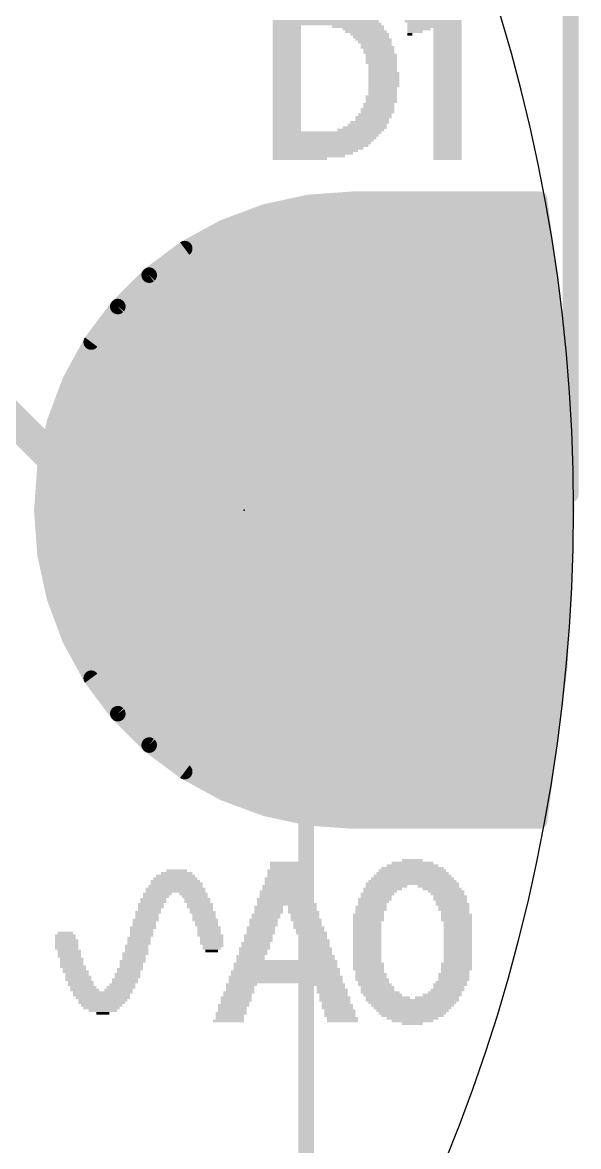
# Model space of a CAD drawing. Extents: x -19.6 to 14, y -19.9 to 18.9.
# Drawn here: x 9.49 to 14.04, y -5.2 to 3.98 of the extents above; entities that cross this region are included whole.
import ezdxf

# ---------------------------------------------------------------- set-up
doc = ezdxf.new("R2010")
doc.units = 0
for name, color, linetype in [('1', 12, 'CONTINUOUS'), ('16', 132, 'CONTINUOUS'), ('17', 110, 'CONTINUOUS'), ('20', 53, 'CONTINUOUS'), ('21', 40, 'CONTINUOUS'), ('23', 53, 'CONTINUOUS'), ('47', 253, 'CONTINUOUS')]:
    doc.layers.add(name, color=color, linetype=linetype)

# ---------------------------------------------------------------- blocks, each defined once
blk = doc.blocks.new('ROUNDP')
at = {"const_width": 0.5}
blk.add_lwpolyline([(0, -0.25, 1), (0, 0.25, 1), (0, -0.25)], format="xyb", dxfattribs=at)
blk = doc.blocks.new('RECT')
blk.add_solid([(-0.5, -0.5), (0.5, -0.5), (-0.5, 0.5), (0.5, 0.5)])

msp = doc.modelspace()

# ---------------------------------------------------------------- linework, layer by layer
at = {"layer": '1'}
for points, const_width in [([(11.8305, 2.5141), (11.4764, 2.4371)], 0.127), ([(12.192, 2.54), (11.8305, 2.5141)], 0.127), ([(13.716, 2.54), (12.192, 2.54)], 0.127), ([(13.8826, 1.2749), (13.716, 2.54)], 0.127), ([(11.4764, 2.4371), (11.1368, 2.3105)], 0.127), ([(11.4118, 2.413), (13.7327, 2.413)], 0.127), ([(11.1368, 2.3105), (10.8188, 2.1368)], 0.127), ([(11.092, 2.286), (13.7494, 2.286)], 0.127), ([(10.8595, 2.159), (13.7662, 2.159)], 0.127), ([(10.8188, 2.1368), (10.5287, 1.9196)], 0.127), ([(10.6788, 2.032), (13.7829, 2.032)], 0.127), ([(10.5287, 1.9196), (10.2724, 1.6633)], 0.127), ([(10.5141, 1.905), (13.7996, 1.905)], 0.127), ([(10.3871, 1.778), (13.8163, 1.778)], 0.127), ([(10.2724, 1.6633), (10.0552, 1.3732)], 0.127), ([(10.2632, 1.651), (13.833, 1.651)], 0.127), ([(10.1681, 1.524), (13.8498, 1.524)], 0.127), ([(10.0552, 1.3732), (9.8815, 1.0552)], 0.127), ([(10.073, 1.397), (13.8665, 1.397)], 0.127), ([(9.9989, 1.27), (13.8828, 1.27)], 0.127), ([(13.9382, 0), (13.8826, 1.2749)], 0.127), ([(10.16, 0), (9.017, 1.143)], 0.254), ([(9.9295, 1.143), (13.8883, 1.143)], 0.127), ([(9.8815, 1.0552), (9.7549, 0.7156)], 0.127), ([(9.8669, 1.016), (13.8939, 1.016)], 0.127), ([(9.8196, 0.889), (13.8994, 0.889)], 0.127), ([(9.7549, 0.7156), (9.6779, 0.3615)], 0.127), ([(9.7722, 0.762), (13.905, 0.762)], 0.127), ([(9.7374, 0.635), (13.9105, 0.635)], 0.127), ([(9.7097, 0.508), (13.916, 0.508)], 0.127), ([(9.6779, 0.3615), (9.652, 0)], 0.127), ([(9.6821, 0.381), (13.9216, 0.381)], 0.127), ([(9.6702, 0.254), (13.9271, 0.254)], 0.127), ([(9.6611, 0.127), (13.9327, 0.127)], 0.127), ([(11.811, 0), (10.16, 0)], 0.254), ([(9.652, 0), (9.6779, -0.3615)], 0.127), ([(9.652, 0), (13.9382, 0)], 0.127), ([(13.8826, -1.2749), (13.9382, 0)], 0.127), ([(9.6611, -0.127), (13.9327, -0.127)], 0.127), ([(9.6702, -0.254), (13.9271, -0.254)], 0.127), ([(9.6779, -0.3615), (9.7549, -0.7156)], 0.127), ([(9.6821, -0.381), (13.9216, -0.381)], 0.127), ([(9.7097, -0.508), (13.916, -0.508)], 0.127), ([(9.7374, -0.635), (13.9105, -0.635)], 0.127), ([(9.7549, -0.7156), (9.8815, -1.0552)], 0.127), ([(9.7722, -0.762), (13.905, -0.762)], 0.127), ([(9.8196, -0.889), (13.8994, -0.889)], 0.127), ([(9.8669, -1.016), (13.8939, -1.016)], 0.127), ([(9.8815, -1.0552), (10.0552, -1.3732)], 0.127), ([(9.9295, -1.143), (13.8883, -1.143)], 0.127), ([(9.9988, -1.27), (13.8828, -1.27)], 0.127), ([(13.716, -2.54), (13.8826, -1.2749)], 0.127), ([(10.0552, -1.3732), (10.2724, -1.6633)], 0.127), ([(10.073, -1.397), (13.8665, -1.397)], 0.127), ([(10.1681, -1.524), (13.8498, -1.524)], 0.127), ([(10.2632, -1.651), (13.833, -1.651)], 0.127), ([(10.2724, -1.6633), (10.5287, -1.9196)], 0.127), ([(10.3871, -1.778), (13.8163, -1.778)], 0.127), ([(10.5141, -1.905), (13.7996, -1.905)], 0.127), ([(10.5287, -1.9196), (10.8188, -2.1368)], 0.127), ([(10.6788, -2.032), (13.7829, -2.032)], 0.127), ([(10.8188, -2.1368), (11.1368, -2.3105)], 0.127), ([(10.8595, -2.159), (13.7662, -2.159)], 0.127), ([(11.092, -2.286), (13.7494, -2.286)], 0.127), ([(11.1368, -2.3105), (11.4764, -2.4371)], 0.127), ([(11.4118, -2.413), (13.7327, -2.413)], 0.127), ([(11.4764, -2.4371), (11.8305, -2.5141)], 0.127), ([(11.8305, -2.5141), (12.192, -2.54)], 0.127), ([(12.192, -2.54), (13.716, -2.54)], 0.127), ([(12.192, -2.54), (13.716, -2.54)], 0.127)]:
    msp.add_lwpolyline(points, dxfattribs=dict(at, const_width=const_width))
for points, const_width in [([(11.8283, 2.5458, 1), (11.8328, 2.4825)], 0.0635), ([(11.8373, 2.4831, 1), (11.8238, 2.5452)], 0.0635), ([(12.192, 2.5718, 1), (12.192, 2.5082)], 0.0635), ([(12.1943, 2.5083, 1), (12.1897, 2.5717)], 0.0635), ([(13.7475, 2.5441, 1), (13.6845, 2.5359)], 0.0635), ([(13.716, 2.5082, 1), (13.716, 2.5718)], 0.0635), ([(11.4697, 2.4681, 1), (11.4831, 2.4061)], 0.0635), ([(11.4875, 2.4074, 1), (11.4653, 2.4669)], 0.0635), ([(11.4118, 2.4448, 1), (11.4118, 2.3813)], 0.0635), ([(13.7327, 2.3813, 1), (13.7327, 2.4448)], 0.0635), ([(11.092, 2.3178, 1), (11.092, 2.2542)], 0.0635), ([(11.1258, 2.3402, 1), (11.1479, 2.2807)], 0.0635), ([(11.1521, 2.2826, 1), (11.1216, 2.3383)], 0.0635), ([(13.7494, 2.2542, 1), (13.7494, 2.3178)], 0.0635), ([(10.8595, 2.1908, 1), (10.8595, 2.1273)], 0.0635), ([(13.7662, 2.1273, 1), (13.7662, 2.1908)], 0.0635), ([(10.8036, 2.1647, 1), (10.834, 2.1089)], 0.0635), ([(10.8378, 2.1114, 1), (10.7997, 2.1622)], 0.0635), ([(10.6788, 2.0638, 1), (10.6788, 2.0002)], 0.0635), ([(13.7829, 2.0002, 1), (13.7829, 2.0638)], 0.0635), ([(10.5141, 1.9367, 1), (10.5141, 1.8733)], 0.0635), ([(10.5096, 1.945, 1), (10.5477, 1.8942)], 0.0635), ([(10.5511, 1.8972, 1), (10.5062, 1.9421)], 0.0635), ([(13.7996, 1.8733, 1), (13.7996, 1.9367)], 0.0635), ([(10.3871, 1.8097, 1), (10.3871, 1.7463)], 0.0635), ([(13.8163, 1.7463, 1), (13.8163, 1.8097)], 0.0635), ([(10.2632, 1.6827, 1), (10.2632, 1.6193)], 0.0635), ([(10.2499, 1.6858, 1), (10.2948, 1.6409)], 0.0635), ([(10.2978, 1.6443, 1), (10.247, 1.6824)], 0.0635), ([(13.833, 1.6193, 1), (13.833, 1.6827)], 0.0635), ([(10.1681, 1.5557, 1), (10.1681, 1.4923)], 0.0635), ([(13.8498, 1.4923, 1), (13.8498, 1.5557)], 0.0635), ([(10.0298, 1.3923, 1), (10.0806, 1.3542)], 0.0635), ([(10.0831, 1.358, 1), (10.0273, 1.3884)], 0.0635), ([(10.073, 1.4287, 1), (10.073, 1.3653)], 0.0635), ([(13.8665, 1.3653, 1), (13.8665, 1.4287)], 0.0635), ([(9.9989, 1.3017, 1), (9.9989, 1.2383)], 0.0635), ([(13.9143, 1.2762, 1), (13.8508, 1.2735)], 0.0635), ([(13.8511, 1.2707, 1), (13.914, 1.279)], 0.0635), ([(13.8828, 1.2383, 1), (13.8828, 1.3017)], 0.0635), ([(9.9295, 1.1747, 1), (9.9295, 1.1113)], 0.0635), ([(13.8883, 1.1113, 1), (13.8883, 1.1747)], 0.0635), ([(9.8537, 1.0704, 1), (9.9094, 1.0399)], 0.0635), ([(9.9113, 1.0441, 1), (9.8518, 1.0662)], 0.0635), ([(9.8669, 1.0477, 1), (9.8669, 0.9843)], 0.0635), ([(13.8939, 0.9843, 1), (13.8939, 1.0477)], 0.0635), ([(9.8196, 0.9207, 1), (9.8196, 0.8573)], 0.0635), ([(13.8994, 0.8573, 1), (13.8994, 0.9207)], 0.0635), ([(9.7251, 0.7267, 1), (9.7846, 0.7045)], 0.0635), ([(9.7859, 0.7089, 1), (9.7239, 0.7223)], 0.0635), ([(9.7722, 0.7937, 1), (9.7722, 0.7303)], 0.0635), ([(13.905, 0.7303, 1), (13.905, 0.7937)], 0.0635), ([(9.7374, 0.6667, 1), (9.7374, 0.6033)], 0.0635), ([(13.9105, 0.6033, 1), (13.9105, 0.6667)], 0.0635), ([(9.7097, 0.5397, 1), (9.7097, 0.4763)], 0.0635), ([(13.916, 0.4763, 1), (13.916, 0.5397)], 0.0635), ([(9.6468, 0.3682, 1), (9.7089, 0.3547)], 0.0635), ([(9.7095, 0.3592, 1), (9.6462, 0.3637)], 0.0635), ([(9.6821, 0.4128, 1), (9.6821, 0.3493)], 0.0635), ([(13.9216, 0.3493, 1), (13.9216, 0.4128)], 0.0635), ([(9.6702, 0.2858, 1), (9.6702, 0.2223)], 0.0635), ([(13.9271, 0.2223, 1), (13.9271, 0.2858)], 0.0635), ([(9.6611, 0.1588, 1), (9.6611, 0.0953)], 0.0635), ([(13.9327, 0.0953, 1), (13.9327, 0.1588)], 0.0635), ([(10.16, 0.0635, 1), (10.16, -0.0635)], 0.127), ([(10.1151, -0.0449, 1), (10.2049, 0.0449)], 0.127), ([(11.811, -0.0635, 1), (11.811, 0.0635)], 0.127), ([(9.652, 0.0318, 1), (9.652, -0.0318)], 0.0635), ([(9.6837, 0.0023, 1), (9.6203, -0.0023)], 0.0635), ([(9.6203, 0.0023, 1), (9.6837, -0.0023)], 0.0635), ([(13.9699, -0.0014, 1), (13.9065, 0.0014)], 0.0635), ([(13.9065, -0.0014, 1), (13.9699, 0.0014)], 0.0635), ([(13.9382, -0.0318, 1), (13.9382, 0.0318)], 0.0635), ([(9.6611, -0.0953, 1), (9.6611, -0.1588)], 0.0635), ([(13.9327, -0.1588, 1), (13.9327, -0.0953)], 0.0635), ([(9.6702, -0.2223, 1), (9.6702, -0.2858)], 0.0635), ([(13.9271, -0.2858, 1), (13.9271, -0.2223)], 0.0635), ([(9.7089, -0.3547, 1), (9.6468, -0.3682)], 0.0635), ([(9.6462, -0.3637, 1), (9.7095, -0.3592)], 0.0635), ([(9.6821, -0.3493, 1), (9.6821, -0.4128)], 0.0635), ([(13.9216, -0.4128, 1), (13.9216, -0.3493)], 0.0635), ([(9.7097, -0.4763, 1), (9.7097, -0.5397)], 0.0635), ([(13.916, -0.5397, 1), (13.916, -0.4763)], 0.0635), ([(9.7374, -0.6033, 1), (9.7374, -0.6667)], 0.0635), ([(13.9105, -0.6667, 1), (13.9105, -0.6033)], 0.0635), ([(9.7846, -0.7045, 1), (9.7251, -0.7267)], 0.0635), ([(9.7239, -0.7223, 1), (9.7859, -0.7089)], 0.0635), ([(9.7722, -0.7303, 1), (9.7722, -0.7937)], 0.0635), ([(13.905, -0.7937, 1), (13.905, -0.7303)], 0.0635), ([(9.8196, -0.8573, 1), (9.8196, -0.9207)], 0.0635), ([(13.8994, -0.9207, 1), (13.8994, -0.8573)], 0.0635), ([(9.8669, -0.9843, 1), (9.8669, -1.0477)], 0.0635), ([(9.9094, -1.0399, 1), (9.8537, -1.0704)], 0.0635), ([(13.8939, -1.0477, 1), (13.8939, -0.9843)], 0.0635), ([(9.8518, -1.0662, 1), (9.9113, -1.0441)], 0.0635), ([(9.9295, -1.1113, 1), (9.9295, -1.1747)], 0.0635), ([(13.8883, -1.1747, 1), (13.8883, -1.1113)], 0.0635), ([(9.9988, -1.2383, 1), (9.9988, -1.3017)], 0.0635), ([(13.8508, -1.2735, 1), (13.9143, -1.2762)], 0.0635), ([(13.914, -1.279, 1), (13.8511, -1.2707)], 0.0635), ([(13.8828, -1.3017, 1), (13.8828, -1.2383)], 0.0635), ([(10.0806, -1.3542, 1), (10.0298, -1.3923)], 0.0635), ([(10.0273, -1.3884, 1), (10.0831, -1.358)], 0.0635), ([(10.073, -1.3653, 1), (10.073, -1.4287)], 0.0635), ([(13.8665, -1.4287, 1), (13.8665, -1.3653)], 0.0635), ([(10.1681, -1.4923, 1), (10.1681, -1.5557)], 0.0635), ([(13.8498, -1.5557, 1), (13.8498, -1.4923)], 0.0635), ([(10.2632, -1.6193, 1), (10.2632, -1.6827)], 0.0635), ([(10.2948, -1.6409, 1), (10.2499, -1.6858)], 0.0635), ([(10.247, -1.6824, 1), (10.2978, -1.6443)], 0.0635), ([(13.833, -1.6827, 1), (13.833, -1.6193)], 0.0635), ([(10.3871, -1.7463, 1), (10.3871, -1.8097)], 0.0635), ([(13.8163, -1.8097, 1), (13.8163, -1.7463)], 0.0635), ([(10.5141, -1.8733, 1), (10.5141, -1.9367)], 0.0635), ([(10.5477, -1.8942, 1), (10.5096, -1.945)], 0.0635), ([(10.5062, -1.9421, 1), (10.5511, -1.8972)], 0.0635), ([(13.7996, -1.9367, 1), (13.7996, -1.8733)], 0.0635), ([(10.6788, -2.0002, 1), (10.6788, -2.0638)], 0.0635), ([(13.7829, -2.0638, 1), (13.7829, -2.0002)], 0.0635), ([(10.834, -2.1089, 1), (10.8036, -2.1647)], 0.0635), ([(10.7997, -2.1622, 1), (10.8378, -2.1114)], 0.0635), ([(10.8595, -2.1273, 1), (10.8595, -2.1908)], 0.0635), ([(13.7662, -2.1908, 1), (13.7662, -2.1273)], 0.0635), ([(11.092, -2.2542, 1), (11.092, -2.3178)], 0.0635), ([(11.1479, -2.2807, 1), (11.1258, -2.3402)], 0.0635), ([(11.1216, -2.3383, 1), (11.1521, -2.2826)], 0.0635), ([(13.7494, -2.3178, 1), (13.7494, -2.2542)], 0.0635), ([(11.4118, -2.3813, 1), (11.4118, -2.4448)], 0.0635), ([(11.4831, -2.4061, 1), (11.4697, -2.4681)], 0.0635), ([(11.4653, -2.4669, 1), (11.4875, -2.4074)], 0.0635), ([(13.7327, -2.4448, 1), (13.7327, -2.3813)], 0.0635), ([(11.8328, -2.4825, 1), (11.8283, -2.5458)], 0.0635), ([(11.8238, -2.5452, 1), (11.8373, -2.4831)], 0.0635), ([(12.192, -2.5082, 1), (12.192, -2.5718)], 0.0635), ([(12.192, -2.5082, 1), (12.192, -2.5718)], 0.0635), ([(12.1897, -2.5717, 1), (12.1943, -2.5083)], 0.0635), ([(13.716, -2.5718, 1), (13.716, -2.5082)], 0.0635), ([(13.716, -2.5718, 1), (13.716, -2.5082)], 0.0635), ([(13.6845, -2.5359, 1), (13.7475, -2.5441)], 0.0635)]:
    msp.add_lwpolyline(points, format="xyb", dxfattribs=dict(at, const_width=const_width))
at = {"layer": '16', "const_width": 0.127}
for points in [[(11.8305, 2.5141), (11.4764, 2.4371)], [(12.192, 2.54), (11.8305, 2.5141)], [(13.716, 2.54), (12.192, 2.54)], [(13.8826, 1.2749), (13.716, 2.54)], [(11.4764, 2.4371), (11.1368, 2.3105)], [(11.4118, 2.413), (13.7327, 2.413)], [(11.1368, 2.3105), (10.8188, 2.1368)], [(11.092, 2.286), (13.7494, 2.286)], [(10.8595, 2.159), (13.7662, 2.159)], [(10.8188, 2.1368), (10.5287, 1.9196)], [(10.6788, 2.032), (13.7829, 2.032)], [(10.5287, 1.9196), (10.2724, 1.6633)], [(10.5141, 1.905), (13.7996, 1.905)], [(10.3871, 1.778), (13.8163, 1.778)], [(10.2724, 1.6633), (10.0552, 1.3732)], [(10.2632, 1.651), (13.833, 1.651)], [(10.1681, 1.524), (13.8498, 1.524)], [(10.0552, 1.3732), (9.8815, 1.0552)], [(10.073, 1.397), (13.8665, 1.397)], [(9.9989, 1.27), (13.8828, 1.27)], [(13.9382, 0), (13.8826, 1.2749)], [(9.9295, 1.143), (13.8883, 1.143)], [(9.8815, 1.0552), (9.7549, 0.7156)], [(9.8669, 1.016), (13.8939, 1.016)], [(9.8196, 0.889), (13.8994, 0.889)], [(9.7549, 0.7156), (9.6779, 0.3615)], [(9.7722, 0.762), (13.905, 0.762)], [(9.7374, 0.635), (13.9105, 0.635)], [(9.7097, 0.508), (13.916, 0.508)], [(9.6779, 0.3615), (9.652, 0)], [(9.6821, 0.381), (13.9216, 0.381)], [(9.6702, 0.254), (13.9271, 0.254)], [(9.6611, 0.127), (13.9327, 0.127)], [(9.652, 0), (9.6779, -0.3615)], [(9.652, 0), (13.9382, 0)], [(13.8826, -1.2749), (13.9382, 0)], [(9.6611, -0.127), (13.9327, -0.127)], [(9.6702, -0.254), (13.9271, -0.254)], [(9.6779, -0.3615), (9.7549, -0.7156)], [(9.6821, -0.381), (13.9216, -0.381)], [(9.7097, -0.508), (13.916, -0.508)], [(9.7374, -0.635), (13.9105, -0.635)], [(9.7549, -0.7156), (9.8815, -1.0552)], [(9.7722, -0.762), (13.905, -0.762)], [(9.8196, -0.889), (13.8994, -0.889)], [(9.8669, -1.016), (13.8939, -1.016)], [(9.8815, -1.0552), (10.0552, -1.3732)], [(9.9295, -1.143), (13.8883, -1.143)], [(9.9988, -1.27), (13.8828, -1.27)], [(13.716, -2.54), (13.8826, -1.2749)], [(10.0552, -1.3732), (10.2724, -1.6633)], [(10.073, -1.397), (13.8665, -1.397)], [(10.1681, -1.524), (13.8498, -1.524)], [(10.2632, -1.651), (13.833, -1.651)], [(10.2724, -1.6633), (10.5287, -1.9196)], [(10.3871, -1.778), (13.8163, -1.778)], [(10.5141, -1.905), (13.7996, -1.905)], [(10.5287, -1.9196), (10.8188, -2.1368)], [(10.6788, -2.032), (13.7829, -2.032)], [(10.8188, -2.1368), (11.1368, -2.3105)], [(10.8595, -2.159), (13.7662, -2.159)], [(11.092, -2.286), (13.7494, -2.286)], [(11.1368, -2.3105), (11.4764, -2.4371)], [(11.4118, -2.413), (13.7327, -2.413)], [(11.4764, -2.4371), (11.8305, -2.5141)], [(11.8305, -2.5141), (12.192, -2.54)], [(12.192, -2.54), (13.716, -2.54)], [(12.192, -2.54), (13.716, -2.54)]]:
    msp.add_lwpolyline(points, dxfattribs=at)
at = {"layer": '16', "const_width": 0.0635}
for points in [[(11.8283, 2.5458, 1), (11.8328, 2.4825)], [(11.8373, 2.4831, 1), (11.8238, 2.5452)], [(12.192, 2.5718, 1), (12.192, 2.5082)], [(12.1943, 2.5083, 1), (12.1897, 2.5717)], [(13.7475, 2.5441, 1), (13.6845, 2.5359)], [(13.716, 2.5082, 1), (13.716, 2.5718)], [(11.4697, 2.4681, 1), (11.4831, 2.4061)], [(11.4875, 2.4074, 1), (11.4653, 2.4669)], [(11.4118, 2.4448, 1), (11.4118, 2.3813)], [(13.7327, 2.3813, 1), (13.7327, 2.4448)], [(11.092, 2.3178, 1), (11.092, 2.2542)], [(11.1258, 2.3402, 1), (11.1479, 2.2807)], [(11.1521, 2.2826, 1), (11.1216, 2.3383)], [(13.7494, 2.2542, 1), (13.7494, 2.3178)], [(10.8595, 2.1908, 1), (10.8595, 2.1273)], [(13.7662, 2.1273, 1), (13.7662, 2.1908)], [(10.8036, 2.1647, 1), (10.834, 2.1089)], [(10.8378, 2.1114, 1), (10.7997, 2.1622)], [(10.6788, 2.0638, 1), (10.6788, 2.0002)], [(13.7829, 2.0002, 1), (13.7829, 2.0638)], [(10.5141, 1.9367, 1), (10.5141, 1.8733)], [(10.5096, 1.945, 1), (10.5477, 1.8942)], [(10.5511, 1.8972, 1), (10.5062, 1.9421)], [(13.7996, 1.8733, 1), (13.7996, 1.9367)], [(10.3871, 1.8097, 1), (10.3871, 1.7463)], [(13.8163, 1.7463, 1), (13.8163, 1.8097)], [(10.2632, 1.6827, 1), (10.2632, 1.6193)], [(10.2499, 1.6858, 1), (10.2948, 1.6409)], [(10.2978, 1.6443, 1), (10.247, 1.6824)], [(13.833, 1.6193, 1), (13.833, 1.6827)], [(10.1681, 1.5557, 1), (10.1681, 1.4923)], [(13.8498, 1.4923, 1), (13.8498, 1.5557)], [(10.0298, 1.3923, 1), (10.0806, 1.3542)], [(10.0831, 1.358, 1), (10.0273, 1.3884)], [(10.073, 1.4287, 1), (10.073, 1.3653)], [(13.8665, 1.3653, 1), (13.8665, 1.4287)], [(9.9989, 1.3017, 1), (9.9989, 1.2383)], [(13.9143, 1.2762, 1), (13.8508, 1.2735)], [(13.8511, 1.2707, 1), (13.914, 1.279)], [(13.8828, 1.2383, 1), (13.8828, 1.3017)], [(9.9295, 1.1747, 1), (9.9295, 1.1113)], [(13.8883, 1.1113, 1), (13.8883, 1.1747)], [(9.8537, 1.0704, 1), (9.9094, 1.0399)], [(9.9113, 1.0441, 1), (9.8518, 1.0662)], [(9.8669, 1.0477, 1), (9.8669, 0.9843)], [(13.8939, 0.9843, 1), (13.8939, 1.0477)], [(9.8196, 0.9207, 1), (9.8196, 0.8573)], [(13.8994, 0.8573, 1), (13.8994, 0.9207)], [(9.7251, 0.7267, 1), (9.7846, 0.7045)], [(9.7859, 0.7089, 1), (9.7239, 0.7223)], [(9.7722, 0.7937, 1), (9.7722, 0.7303)], [(13.905, 0.7303, 1), (13.905, 0.7937)], [(9.7374, 0.6667, 1), (9.7374, 0.6033)], [(13.9105, 0.6033, 1), (13.9105, 0.6667)], [(9.7097, 0.5397, 1), (9.7097, 0.4763)], [(13.916, 0.4763, 1), (13.916, 0.5397)], [(9.6468, 0.3682, 1), (9.7089, 0.3547)], [(9.7095, 0.3592, 1), (9.6462, 0.3637)], [(9.6821, 0.4128, 1), (9.6821, 0.3493)], [(13.9216, 0.3493, 1), (13.9216, 0.4128)], [(9.6702, 0.2858, 1), (9.6702, 0.2223)], [(13.9271, 0.2223, 1), (13.9271, 0.2858)], [(9.6611, 0.1588, 1), (9.6611, 0.0953)], [(13.9327, 0.0953, 1), (13.9327, 0.1588)], [(9.652, 0.0318, 1), (9.652, -0.0318)], [(9.6837, 0.0023, 1), (9.6203, -0.0023)], [(9.6203, 0.0023, 1), (9.6837, -0.0023)], [(13.9699, -0.0014, 1), (13.9065, 0.0014)], [(13.9065, -0.0014, 1), (13.9699, 0.0014)], [(13.9382, -0.0318, 1), (13.9382, 0.0318)], [(9.6611, -0.0953, 1), (9.6611, -0.1588)], [(13.9327, -0.1588, 1), (13.9327, -0.0953)], [(9.6702, -0.2223, 1), (9.6702, -0.2858)], [(13.9271, -0.2858, 1), (13.9271, -0.2223)], [(9.7089, -0.3547, 1), (9.6468, -0.3682)], [(9.6462, -0.3637, 1), (9.7095, -0.3592)], [(9.6821, -0.3493, 1), (9.6821, -0.4128)], [(13.9216, -0.4128, 1), (13.9216, -0.3493)], [(9.7097, -0.4763, 1), (9.7097, -0.5397)], [(13.916, -0.5397, 1), (13.916, -0.4763)], [(9.7374, -0.6033, 1), (9.7374, -0.6667)], [(13.9105, -0.6667, 1), (13.9105, -0.6033)], [(9.7846, -0.7045, 1), (9.7251, -0.7267)], [(9.7239, -0.7223, 1), (9.7859, -0.7089)], [(9.7722, -0.7303, 1), (9.7722, -0.7937)], [(13.905, -0.7937, 1), (13.905, -0.7303)], [(9.8196, -0.8573, 1), (9.8196, -0.9207)], [(13.8994, -0.9207, 1), (13.8994, -0.8573)], [(9.8669, -0.9843, 1), (9.8669, -1.0477)], [(9.9094, -1.0399, 1), (9.8537, -1.0704)], [(13.8939, -1.0477, 1), (13.8939, -0.9843)], [(9.8518, -1.0662, 1), (9.9113, -1.0441)], [(9.9295, -1.1113, 1), (9.9295, -1.1747)], [(13.8883, -1.1747, 1), (13.8883, -1.1113)], [(9.9988, -1.2383, 1), (9.9988, -1.3017)], [(13.8508, -1.2735, 1), (13.9143, -1.2762)], [(13.914, -1.279, 1), (13.8511, -1.2707)], [(13.8828, -1.3017, 1), (13.8828, -1.2383)], [(10.0806, -1.3542, 1), (10.0298, -1.3923)], [(10.0273, -1.3884, 1), (10.0831, -1.358)], [(10.073, -1.3653, 1), (10.073, -1.4287)], [(13.8665, -1.4287, 1), (13.8665, -1.3653)], [(10.1681, -1.4923, 1), (10.1681, -1.5557)], [(13.8498, -1.5557, 1), (13.8498, -1.4923)], [(10.2632, -1.6193, 1), (10.2632, -1.6827)], [(10.2948, -1.6409, 1), (10.2499, -1.6858)], [(10.247, -1.6824, 1), (10.2978, -1.6443)], [(13.833, -1.6827, 1), (13.833, -1.6193)], [(10.3871, -1.7463, 1), (10.3871, -1.8097)], [(13.8163, -1.8097, 1), (13.8163, -1.7463)], [(10.5141, -1.8733, 1), (10.5141, -1.9367)], [(10.5477, -1.8942, 1), (10.5096, -1.945)], [(10.5062, -1.9421, 1), (10.5511, -1.8972)], [(13.7996, -1.9367, 1), (13.7996, -1.8733)], [(10.6788, -2.0002, 1), (10.6788, -2.0638)], [(13.7829, -2.0638, 1), (13.7829, -2.0002)], [(10.834, -2.1089, 1), (10.8036, -2.1647)], [(10.7997, -2.1622, 1), (10.8378, -2.1114)], [(10.8595, -2.1273, 1), (10.8595, -2.1908)], [(13.7662, -2.1908, 1), (13.7662, -2.1273)], [(11.092, -2.2542, 1), (11.092, -2.3178)], [(11.1479, -2.2807, 1), (11.1258, -2.3402)], [(11.1216, -2.3383, 1), (11.1521, -2.2826)], [(13.7494, -2.3178, 1), (13.7494, -2.2542)], [(11.4118, -2.3813, 1), (11.4118, -2.4448)], [(11.4831, -2.4061, 1), (11.4697, -2.4681)], [(11.4653, -2.4669, 1), (11.4875, -2.4074)], [(13.7327, -2.4448, 1), (13.7327, -2.3813)], [(11.8328, -2.4825, 1), (11.8283, -2.5458)], [(11.8238, -2.5452, 1), (11.8373, -2.4831)], [(12.192, -2.5082, 1), (12.192, -2.5718)], [(12.192, -2.5082, 1), (12.192, -2.5718)], [(12.1897, -2.5717, 1), (12.1943, -2.5083)], [(13.716, -2.5718, 1), (13.716, -2.5082)], [(13.716, -2.5718, 1), (13.716, -2.5082)], [(13.6845, -2.5359, 1), (13.7475, -2.5441)]]:
    msp.add_lwpolyline(points, format="xyb", dxfattribs=at)
at = {"layer": '20'}
msp.add_arc((0, -0.0023), 13.9929, 105.8, 74.2, dxfattribs=at)
at = {"layer": '23'}
msp.add_point((11.303, 0), dxfattribs=at)
at = {"layer": '47', "const_width": 0.13}
for points in [[(13.97, 0.127), (13.97, 18.5235)], [(11.811, 0), (11.811, -19.7935)]]:
    msp.add_lwpolyline(points, dxfattribs=at)
at = {"layer": '47', "const_width": 0.065}
for points in [[(13.9375, 0.127, 1), (14.0025, 0.127)], [(11.8435, 0, 1), (11.7785, 0)]]:
    msp.add_lwpolyline(points, format="xyb", dxfattribs=at)

# ---------------------------------------------------------------- block references
at = {"layer": '17', "xscale": 4.216, "yscale": 4.216, "rotation": 270}
msp.add_blockref('ROUNDP', (11.811, 0), dxfattribs=at)
msp.add_blockref('ROUNDP', (11.811, 0), dxfattribs=at)
at = {"layer": '21', "yscale": 0.0212}
for p, xscale in [((11.9805, 3.9722), 0.8886), ((11.6526, 3.951), 0.2327), ((11.97, 3.9933), 0.8675), ((12.2344, 3.951), 0.4232), ((12.848, 3.9933), 0.4655), ((12.8586, 3.9722), 0.4443), ((12.8586, 3.951), 0.4443), ((11.6526, 3.9298), 0.2327), ((11.6526, 3.9087), 0.2327), ((11.6526, 3.8875), 0.2327), ((11.6526, 3.8664), 0.2327), ((12.2767, 3.9298), 0.3385), ((12.2979, 3.9087), 0.3385), ((12.3296, 3.8875), 0.3174), ((12.3402, 3.8664), 0.2962), ((12.7316, 3.9298), 0.1904), ((12.6999, 3.9087), 0.1269), ((12.6576, 3.8875), 0.0423), ((12.9644, 3.9298), 0.2327), ((12.9644, 3.9087), 0.2327), ((12.9644, 3.8875), 0.2327), ((12.9644, 3.8664), 0.2327), ((11.6526, 3.8452), 0.2327), ((11.6526, 3.824), 0.2327), ((11.6526, 3.8029), 0.2327), ((11.6526, 3.7817), 0.2327), ((11.6526, 3.7606), 0.2327), ((12.3614, 3.8452), 0.2962), ((12.372, 3.824), 0.2751), ((12.3825, 3.8029), 0.2539), ((12.3931, 3.7817), 0.2751), ((12.4037, 3.7606), 0.2539), ((12.9644, 3.8452), 0.2327), ((12.9644, 3.824), 0.2327), ((12.9644, 3.8029), 0.2327), ((12.9644, 3.7817), 0.2327), ((12.9644, 3.7606), 0.2327), ((11.6526, 3.7394), 0.2327), ((11.6526, 3.7183), 0.2327), ((11.6526, 3.6971), 0.2327), ((11.6526, 3.6759), 0.2327), ((12.4037, 3.7394), 0.2539), ((12.4249, 3.7183), 0.2539), ((12.4249, 3.6971), 0.2539), ((12.4249, 3.6759), 0.2539), ((12.9644, 3.7394), 0.2327), ((12.9644, 3.7183), 0.2327), ((12.9644, 3.6971), 0.2327), ((12.9644, 3.6759), 0.2327), ((11.6526, 3.6548), 0.2327), ((11.6526, 3.6336), 0.2327), ((11.6526, 3.6125), 0.2327), ((11.6526, 3.5913), 0.2327), ((12.4249, 3.6548), 0.2539), ((12.4354, 3.6336), 0.2327), ((12.4354, 3.6125), 0.2327), ((12.4354, 3.5913), 0.2327), ((12.9644, 3.6548), 0.2327), ((12.9644, 3.6336), 0.2327), ((12.9644, 3.6125), 0.2327), ((12.9644, 3.5913), 0.2327), ((11.6526, 3.5701), 0.2327), ((11.6526, 3.549), 0.2327), ((11.6526, 3.5278), 0.2327), ((11.6526, 3.5067), 0.2327), ((11.6526, 3.4855), 0.2327), ((12.446, 3.5701), 0.2539), ((12.446, 3.549), 0.2539), ((12.446, 3.5278), 0.2539), ((12.446, 3.5067), 0.2539), ((12.446, 3.4855), 0.2539), ((12.9644, 3.5701), 0.2327), ((12.9644, 3.549), 0.2327), ((12.9644, 3.5278), 0.2327), ((12.9644, 3.5067), 0.2327), ((12.9644, 3.4855), 0.2327), ((11.6526, 3.4644), 0.2327), ((11.6526, 3.4432), 0.2327), ((11.6526, 3.422), 0.2327), ((11.6526, 3.4009), 0.2327), ((12.446, 3.4644), 0.2539), ((12.4354, 3.4432), 0.2327), ((12.4354, 3.422), 0.2327), ((12.4354, 3.4009), 0.2327), ((12.9644, 3.4644), 0.2327), ((12.9644, 3.4432), 0.2327), ((12.9644, 3.422), 0.2327), ((12.9644, 3.4009), 0.2327), ((11.6526, 3.3797), 0.2327), ((11.6526, 3.3586), 0.2327), ((11.6526, 3.3374), 0.2327), ((11.6526, 3.3162), 0.2327), ((12.4037, 3.3162), 0.2539), ((12.4249, 3.3797), 0.2539), ((12.4249, 3.3586), 0.2539), ((12.4249, 3.3374), 0.2539), ((12.9644, 3.3797), 0.2327), ((12.9644, 3.3586), 0.2327), ((12.9644, 3.3374), 0.2327), ((12.9644, 3.3162), 0.2327), ((11.6526, 3.2951), 0.2327), ((11.6526, 3.2739), 0.2327), ((11.6526, 3.2528), 0.2327), ((11.6526, 3.2316), 0.2327), ((11.6526, 3.2105), 0.2327), ((12.3614, 3.2105), 0.2962), ((12.372, 3.2316), 0.2751), ((12.3931, 3.2739), 0.2751), ((12.3931, 3.2528), 0.2751), ((12.4037, 3.2951), 0.2539), ((12.9644, 3.2951), 0.2327), ((12.9644, 3.2739), 0.2327), ((12.9644, 3.2528), 0.2327), ((12.9644, 3.2316), 0.2327), ((12.9644, 3.2105), 0.2327), ((11.6526, 3.1893), 0.2327), ((11.6526, 3.1681), 0.2327), ((11.6526, 3.147), 0.2327), ((11.6526, 3.1258), 0.2327), ((12.2873, 3.1258), 0.3597), ((12.3085, 3.147), 0.3174), ((12.3296, 3.1681), 0.3174), ((12.3508, 3.1893), 0.2751), ((12.9644, 3.1893), 0.2327), ((12.9644, 3.1681), 0.2327), ((12.9644, 3.147), 0.2327), ((12.9644, 3.1258), 0.2327), ((11.6526, 3.1047), 0.2327), ((11.9805, 3.0835), 0.8886), ((11.97, 3.0624), 0.8675), ((11.9594, 3.0412), 0.8463), ((12.2556, 3.1047), 0.3808), ((12.9644, 3.1047), 0.2327), ((12.9644, 3.0835), 0.2327), ((12.9644, 3.0624), 0.2327), ((12.9644, 3.0412), 0.2327), ((11.9276, 2.9777), 0.7829), ((11.9488, 3.02), 0.8252), ((11.9382, 2.9989), 0.804), ((11.9065, 2.9566), 0.7405), ((11.8853, 2.9354), 0.6982), ((12.9644, 3.02), 0.2327), ((12.9644, 2.9989), 0.2327), ((12.9644, 2.9777), 0.2327), ((12.9644, 2.9566), 0.2327), ((12.9644, 2.9354), 0.2327), ((11.8324, 2.8931), 0.5924), ((11.8642, 2.9142), 0.6559), ((11.7584, 2.8719), 0.4443), ((12.9644, 2.9142), 0.2327), ((12.9644, 2.8931), 0.2327), ((12.9644, 2.8719), 0.2327), ((10.7534, -2.9466), 0.1693), ((11.642, -2.9466), 0.2962), ((11.642, -2.8831), 0.2539), ((11.642, -2.9043), 0.2539), ((11.642, -2.9254), 0.2539), ((12.6788, -2.9466), 0.5501), ((12.6788, -2.9254), 0.5078), ((12.6788, -2.9043), 0.4232), ((12.6788, -2.8831), 0.3385), ((12.6788, -2.8619), 0.1693), ((10.7428, -3.0312), 0.402), ((10.7428, -3.0101), 0.3597), ((10.7428, -2.9889), 0.3174), ((10.7534, -2.9677), 0.2539), ((11.642, -3.0101), 0.3385), ((11.642, -3.0312), 0.3385), ((11.642, -2.9677), 0.2962), ((11.6526, -2.9889), 0.3174), ((12.6788, -3.0312), 0.7194), ((12.6788, -3.0101), 0.6771), ((12.6788, -2.9889), 0.6347), ((12.6788, -2.9677), 0.5924), ((10.7428, -3.0947), 0.4866), ((10.7428, -3.1158), 0.4866), ((10.7428, -3.0735), 0.4443), ((10.7534, -3.0524), 0.4232), ((11.642, -3.1158), 0.4232), ((11.642, -3.0735), 0.3808), ((11.642, -3.0947), 0.3808), ((11.6526, -3.0524), 0.3597), ((12.4354, -3.0947), 0.3174), ((12.4143, -3.1158), 0.2751), ((12.6788, -3.0524), 0.7617), ((12.4672, -3.0735), 0.3385), ((12.8903, -3.0735), 0.3385), ((12.9221, -3.0947), 0.3174), ((12.9538, -3.1158), 0.2962), ((10.5418, -3.2216), 0.2116), ((10.5629, -3.1793), 0.2116), ((10.5629, -3.2005), 0.2116), ((10.5947, -3.137), 0.2327), ((10.5841, -3.1582), 0.2116), ((10.8909, -3.137), 0.2327), ((10.9015, -3.1582), 0.2116), ((10.9226, -3.1793), 0.2116), ((10.9226, -3.2005), 0.2116), ((10.9438, -3.2216), 0.2116), ((11.642, -3.1793), 0.4655), ((11.642, -3.2005), 0.4655), ((11.6526, -3.2216), 0.4866), ((11.642, -3.137), 0.4232), ((11.642, -3.1582), 0.4232), ((12.3614, -3.2005), 0.2539), ((12.3508, -3.2216), 0.2327), ((12.372, -3.1793), 0.2751), ((12.3825, -3.1582), 0.2539), ((12.3931, -3.137), 0.2751), ((12.9644, -3.137), 0.2751), ((12.9855, -3.1582), 0.2751), ((12.9855, -3.1793), 0.2751), ((12.9961, -3.2005), 0.2539), ((13.0067, -3.2216), 0.2751), ((10.5206, -3.2851), 0.2116), ((10.51, -3.3063), 0.1904), ((10.5418, -3.2428), 0.2116), ((10.5312, -3.264), 0.1904), ((10.9438, -3.2428), 0.2116), ((10.9649, -3.2851), 0.2116), ((10.9544, -3.264), 0.1904), ((10.9755, -3.3063), 0.1904), ((11.4833, -3.3063), 0.2327), ((11.5045, -3.2428), 0.2327), ((11.5045, -3.264), 0.2327), ((11.5045, -3.2851), 0.2327), ((11.7795, -3.2428), 0.2327), ((11.7795, -3.264), 0.2327), ((11.7901, -3.2851), 0.2539), ((11.8007, -3.3063), 0.2327), ((12.3191, -3.3063), 0.2539), ((12.3402, -3.2428), 0.2539), ((12.3402, -3.264), 0.2539), ((12.3296, -3.2851), 0.2327), ((13.0173, -3.2428), 0.2539), ((13.0173, -3.264), 0.2539), ((13.0384, -3.3063), 0.2539), ((13.0279, -3.2851), 0.2327), ((10.4995, -3.3486), 0.2116), ((10.4889, -3.3697), 0.1904), ((10.4889, -3.3909), 0.1904), ((10.51, -3.3274), 0.1904), ((10.9755, -3.3274), 0.1904), ((10.9861, -3.3486), 0.2116), ((10.9967, -3.3697), 0.1904), ((10.9967, -3.3909), 0.1904), ((11.4622, -3.3486), 0.2327), ((11.4622, -3.3697), 0.2327), ((11.4622, -3.3909), 0.2327), ((11.4833, -3.3274), 0.2327), ((11.8113, -3.3486), 0.2539), ((11.8007, -3.3274), 0.2327), ((11.8218, -3.3697), 0.2327), ((11.8218, -3.3909), 0.2327), ((12.3191, -3.3274), 0.2539), ((12.3191, -3.3486), 0.2539), ((12.3085, -3.3697), 0.2327), ((12.3085, -3.3909), 0.2327), ((13.0384, -3.3274), 0.2539), ((13.0384, -3.3486), 0.2539), ((13.049, -3.3697), 0.2327), ((13.049, -3.3909), 0.2327), ((9.8436, -3.4755), 0.1693), ((9.8436, -3.4967), 0.1693), ((9.8436, -3.4544), 0.127), ((10.4466, -3.4967), 0.1904), ((10.4783, -3.4121), 0.2116), ((10.4677, -3.4332), 0.1904), ((10.4677, -3.4544), 0.1904), ((10.4677, -3.4755), 0.1904), ((11.0178, -3.4121), 0.1904), ((11.0178, -3.4332), 0.1904), ((11.0178, -3.4544), 0.1904), ((11.0284, -3.4755), 0.2116), ((11.039, -3.4967), 0.1904), ((11.4198, -3.4755), 0.2327), ((11.4198, -3.4967), 0.2327), ((11.441, -3.4121), 0.2327), ((11.441, -3.4332), 0.2327), ((11.441, -3.4544), 0.2327), ((11.8324, -3.4121), 0.2539), ((11.843, -3.4332), 0.2327), ((11.8536, -3.4544), 0.2539), ((11.8642, -3.4755), 0.2327), ((11.8642, -3.4967), 0.2327), ((12.3085, -3.4121), 0.2327), ((12.3085, -3.4332), 0.2327), ((12.3085, -3.4544), 0.2327), ((12.3085, -3.4755), 0.2327), ((12.3085, -3.4967), 0.2327), ((13.049, -3.4121), 0.2327), ((13.049, -3.4332), 0.2327), ((13.049, -3.4544), 0.2327), ((13.049, -3.4755), 0.2327), ((13.049, -3.4967), 0.2327), ((9.8541, -3.5178), 0.1904), ((9.8541, -3.539), 0.1904), ((9.8541, -3.5602), 0.1904), ((9.8541, -3.5813), 0.1904), ((10.4254, -3.5602), 0.1904), ((10.4254, -3.5813), 0.1904), ((10.4466, -3.5178), 0.1904), ((10.4466, -3.539), 0.1904), ((11.039, -3.5178), 0.1904), ((11.039, -3.539), 0.1904), ((11.0496, -3.5602), 0.1693), ((11.039, -3.5813), 0.1481), ((11.3881, -3.5813), 0.2539), ((11.3987, -3.539), 0.2327), ((11.3987, -3.5602), 0.2327), ((11.4198, -3.5178), 0.2327), ((11.8747, -3.5178), 0.2539), ((11.8959, -3.5813), 0.2539), ((11.8853, -3.539), 0.2327), ((11.8853, -3.5602), 0.2327), ((12.3085, -3.5178), 0.2327), ((12.3085, -3.539), 0.2327), ((12.3085, -3.5602), 0.2327), ((12.3085, -3.5813), 0.2327), ((13.049, -3.5178), 0.2327), ((13.049, -3.539), 0.2327), ((13.049, -3.5602), 0.2327), ((13.049, -3.5813), 0.2327), ((9.8753, -3.6025), 0.1904), ((9.8753, -3.6236), 0.1904), ((9.8753, -3.6448), 0.1904), ((9.8964, -3.666), 0.1904), ((10.4148, -3.6236), 0.2116), ((10.4042, -3.6448), 0.1904), ((10.4042, -3.666), 0.1904), ((10.4254, -3.6025), 0.1904), ((11.039, -3.6025), 0.1058), ((11.3564, -3.6448), 0.2327), ((11.3564, -3.666), 0.2327), ((11.3775, -3.6025), 0.2327), ((11.3775, -3.6236), 0.2327), ((11.9065, -3.6025), 0.2327), ((11.9065, -3.6236), 0.2327), ((11.9171, -3.6448), 0.2539), ((11.9276, -3.666), 0.2327), ((12.3085, -3.6025), 0.2327), ((12.3085, -3.6236), 0.2327), ((12.3085, -3.6448), 0.2327), ((12.3085, -3.666), 0.2327), ((13.049, -3.6025), 0.2327), ((13.049, -3.6236), 0.2327), ((13.049, -3.6448), 0.2327), ((13.049, -3.666), 0.2327), ((9.8964, -3.6871), 0.1904), ((9.8964, -3.7083), 0.1904), ((9.907, -3.7294), 0.2116), ((9.9176, -3.7506), 0.1904), ((9.9282, -3.7717), 0.2116), ((10.3725, -3.7506), 0.2116), ((10.3619, -3.7717), 0.1904), ((10.3937, -3.6871), 0.2116), ((10.3831, -3.7083), 0.1904), ((10.3831, -3.7294), 0.1904), ((11.642, -3.7717), 0.8886), ((11.642, -3.7083), 0.8463), ((11.642, -3.7294), 0.8463), ((11.6526, -3.7506), 0.8675), ((11.6526, -3.6871), 0.8252), ((12.3085, -3.6871), 0.2327), ((12.3191, -3.7083), 0.2539), ((12.3191, -3.7294), 0.2539), ((12.3191, -3.7506), 0.2539), ((12.3296, -3.7717), 0.2327), ((13.0384, -3.7083), 0.2539), ((13.0384, -3.7294), 0.2539), ((13.0384, -3.7506), 0.2539), ((13.0279, -3.7717), 0.2327), ((13.049, -3.6871), 0.2327), ((9.9493, -3.8141), 0.2116), ((9.9493, -3.8352), 0.2116), ((9.9388, -3.7929), 0.1904), ((9.9705, -3.8564), 0.2116), ((10.3302, -3.8352), 0.2116), ((10.3302, -3.8564), 0.2116), ((10.3514, -3.7929), 0.2116), ((10.3514, -3.8141), 0.2116), ((11.642, -3.8141), 0.931), ((11.642, -3.8352), 0.931), ((11.642, -3.8564), 0.931), ((11.642, -3.7929), 0.8886), ((12.3402, -3.7929), 0.2539), ((12.3402, -3.8141), 0.2539), ((12.3508, -3.8352), 0.2751), ((12.3614, -3.8564), 0.2539), ((12.9961, -3.8564), 0.2539), ((13.0173, -3.7929), 0.2539), ((13.0173, -3.8141), 0.2539), ((13.0173, -3.8352), 0.2539), ((9.9705, -3.8775), 0.2116), ((10.0022, -3.9199), 0.2327), ((9.9917, -3.8987), 0.2116), ((10.1503, -3.941), 0.4866), ((10.2773, -3.9199), 0.2327), ((10.2985, -3.8987), 0.2327), ((10.309, -3.8775), 0.2116), ((11.2612, -3.941), 0.2539), ((11.2823, -3.8775), 0.2539), ((11.2717, -3.8987), 0.2327), ((11.2717, -3.9199), 0.2327), ((12.0017, -3.8775), 0.2539), ((12.0228, -3.9199), 0.2539), ((12.0228, -3.941), 0.2539), ((12.0123, -3.8987), 0.2327), ((12.372, -3.8775), 0.2751), ((12.3931, -3.8987), 0.2751), ((12.3931, -3.9199), 0.2751), ((12.4143, -3.941), 0.3174), ((12.9432, -3.941), 0.2751), ((12.9644, -3.9199), 0.2751), ((12.9855, -3.8775), 0.2751), ((12.975, -3.8987), 0.2539), ((10.1398, -3.9622), 0.4655), ((10.1503, -3.9833), 0.4443), ((10.1503, -4.0045), 0.402), ((10.1398, -4.0256), 0.3809), ((10.1398, -4.0468), 0.3385), ((11.2188, -4.0468), 0.2539), ((11.24, -3.9833), 0.2539), ((11.24, -4.0045), 0.2539), ((11.2294, -4.0256), 0.2327), ((11.2506, -3.9622), 0.2327), ((12.0334, -3.9622), 0.2327), ((12.044, -3.9833), 0.2539), ((12.044, -4.0045), 0.2539), ((12.0546, -4.0256), 0.2327), ((12.0652, -4.0468), 0.2539), ((12.4354, -3.9622), 0.3174), ((12.4778, -3.9833), 0.3597), ((12.6788, -4.0045), 0.7617), ((12.6788, -4.0256), 0.7194), ((12.6788, -4.0468), 0.6771), ((12.8798, -3.9833), 0.3597), ((12.9221, -3.9622), 0.3174), ((10.1398, -4.068), 0.2962), ((10.1503, -4.0891), 0.2327), ((10.1503, -4.1103), 0.1058), ((11.1977, -4.1103), 0.2539), ((11.1871, -4.1314), 0.2327), ((11.2083, -4.068), 0.2327), ((11.2083, -4.0891), 0.2327), ((12.0652, -4.068), 0.2539), ((12.0863, -4.0891), 0.2539), ((12.0863, -4.1103), 0.2539), ((12.0863, -4.1314), 0.2539), ((12.6788, -4.068), 0.6347), ((12.6788, -4.0891), 0.5924), ((12.6788, -4.1103), 0.5501), ((12.6788, -4.1314), 0.5078), ((11.1765, -4.1738), 0.2539), ((11.1871, -4.1526), 0.2327), ((12.1075, -4.1526), 0.2539), ((12.1075, -4.1738), 0.2539), ((12.6788, -4.1526), 0.4232), ((12.6788, -4.1738), 0.3385), ((12.6788, -4.1949), 0.1693)]:
    msp.add_blockref('RECT', p, dxfattribs=dict(at, xscale=xscale))

doc.saveas('drawing.dxf')
